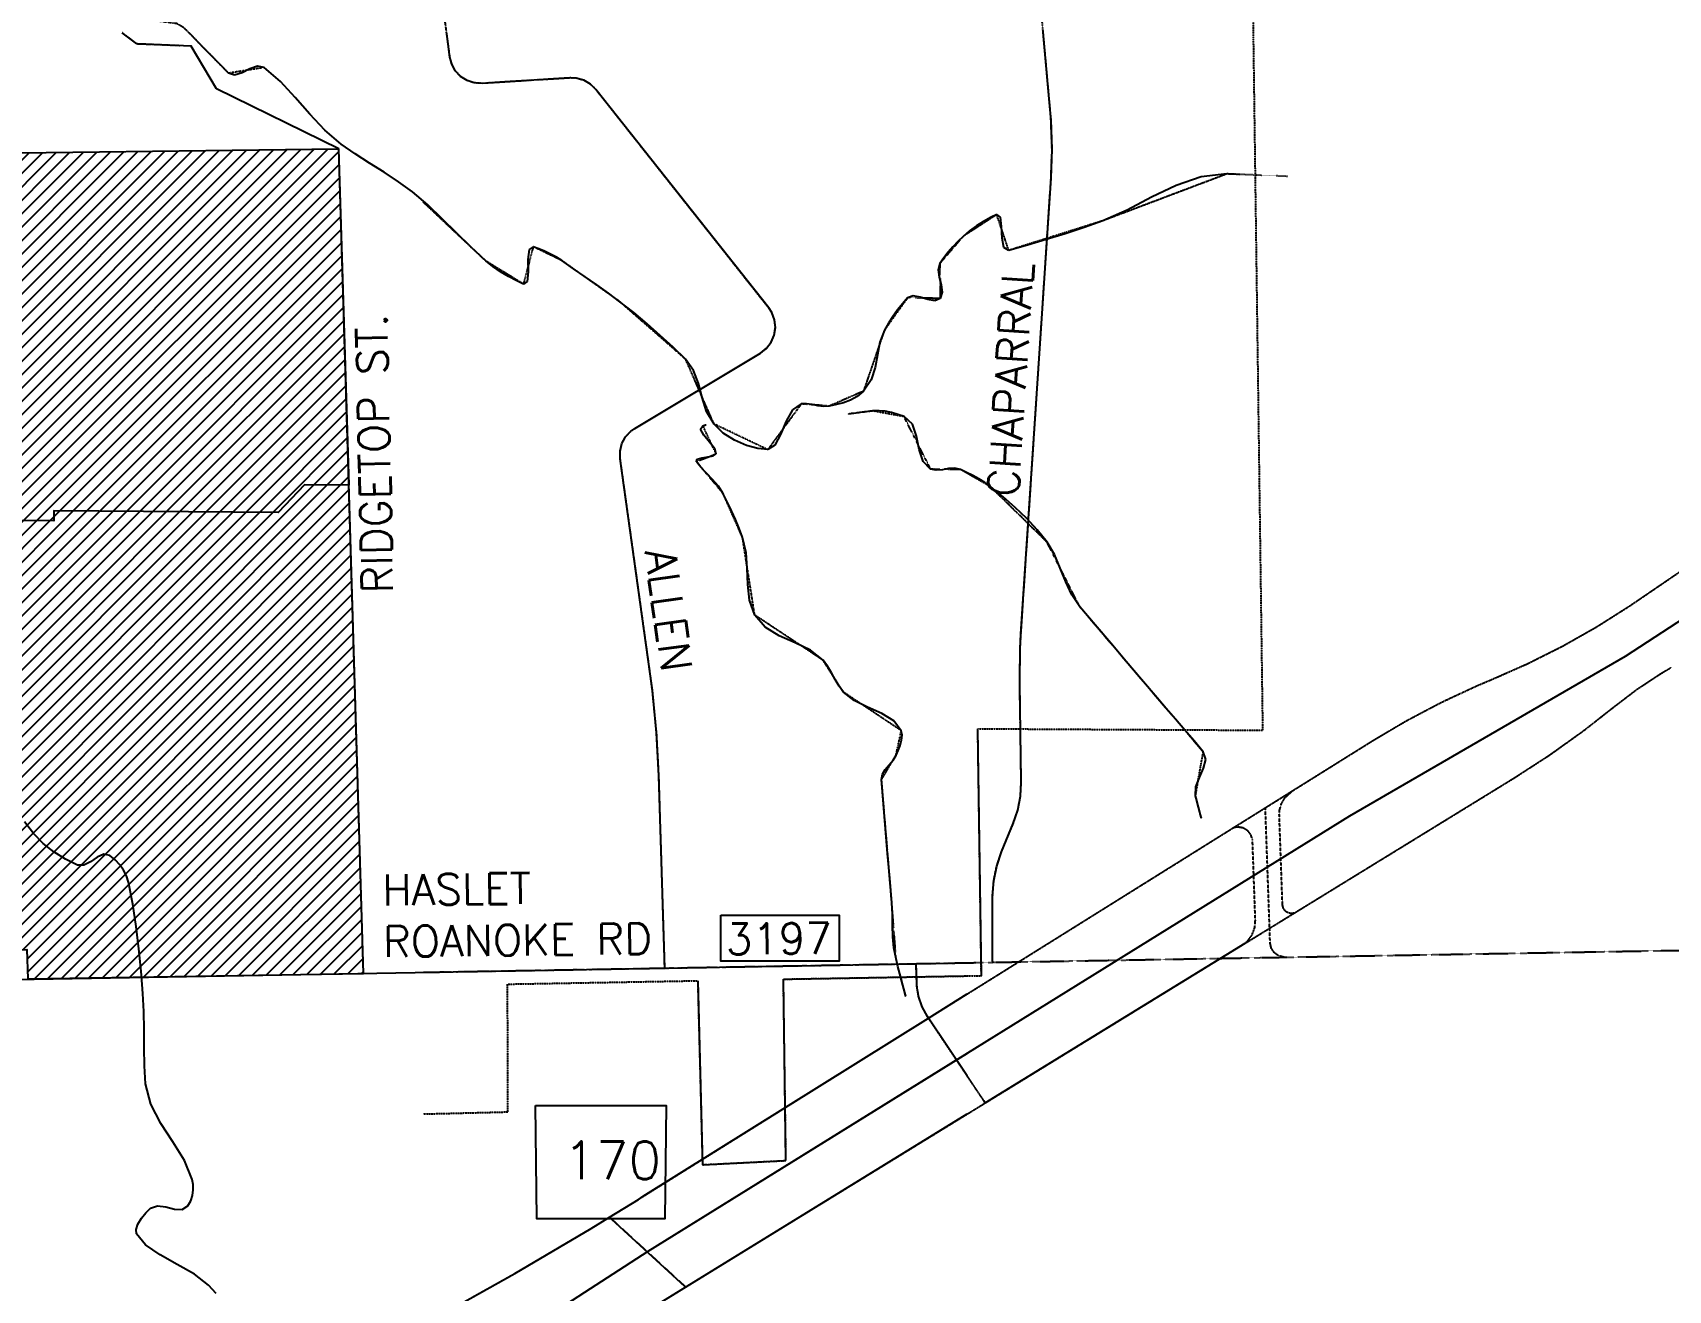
# Model space of a CAD drawing. Header units: feet. Extents: x 2327405 to 2393004, y 6977726 to 7089689.
# Drawn here: x 2346897 to 2357680, y 7001047 to 7009338 of the extents above; entities that cross this region are included whole.
import ezdxf

# ---------------------------------------------------------------- set-up
doc = ezdxf.new("R2010")
doc.units = ezdxf.units.FT
doc.header["$MEASUREMENT"] = 0
for name, pattern in [('DASHED', [0.75, 0.5, -0.25]), ('DASHED2', [0.375, 0.25, -0.125]), ('DIVIDE2', [0.6252, 0.25, -0.125, 0.0001, -0.125, 0.0001, -0.125])]:
    doc.linetypes.add(name, pattern=pattern)
for name, color, linetype in [('ph 1B boundary', 1, 'CONTINUOUS'), ('ph 2 boundary', 1, 'CONTINUOUS'), ('vicinity map', 9, 'CONTINUOUS')]:
    doc.layers.add(name, color=color, linetype=linetype)
doc.styles.get("Standard").update_dxf_attribs({"font": 'Simplex.shx'})
pattern_1 = [(45, (2328523.947, 6989312.6), (-44.19417, 44.19417), [])]

msp = doc.modelspace()

# ---------------------------------------------------------------- hatches: boundary and pattern name
at = {"layer": 'ph 1B boundary'}
h = msp.add_hatch(dxfattribs=at)
h.set_pattern_fill('ANSI31', color=3, scale=500, style=0)
h.set_pattern_definition(pattern_1)
edge = h.paths.add_edge_path()
edge.add_line((2346119.09178, 7006106.21858), (2346087.79522, 7007304.57169))
edge.add_line((2346087.79522, 7007304.57169), (2345737.57309, 7007299.54386))
edge.add_line((2345737.57309, 7007299.54386), (2345595.54806, 7007493.51756))
edge.add_line((2345595.54806, 7007493.51756), (2345523.85396, 7007875.21849))
edge.add_line((2345523.85396, 7007875.21849), (2345494.74645, 7008115.15078))
edge.add_line((2345494.74645, 7008115.15078), (2345491.72144, 7008257.24377))
edge.add_line((2345491.72144, 7008257.24377), (2345368.47234, 7008301.3901))
edge.add_line((2345368.47234, 7008301.3901), (2345365.77669, 7008528.0397))
edge.add_line((2345365.77669, 7008528.0397), (2346109.96511, 7008536.89065))
edge.add_line((2346109.96511, 7008536.89065), (2348913.07087, 7008571.71507))
edge.add_line((2348913.07087, 7008571.71507), (2348980.54166, 7006354.02307))
edge.add_line((2348980.54166, 7006354.02307), (2348688.12343, 7006356.26835))
edge.add_line((2348688.12343, 7006356.26835), (2348515.52617, 7006174.3603))
edge.add_line((2348515.52617, 7006174.3603), (2347036.88376, 7006185.71377))
edge.add_line((2347036.88376, 7006185.71377), (2347036.37715, 7006119.73446))
edge.add_line((2347036.37715, 7006119.73446), (2346769.86678, 7006121.1413))
edge.add_line((2346769.86678, 7006121.1413), (2346771.78513, 7006370.98259))
edge.add_line((2346771.78513, 7006370.98259), (2346641.33613, 7006371.98422))
edge.add_arc((2346639.73745, 7006163.77683), 208.21353, 89.560073948, 153.075010849)
edge.add_arc((2346210.53036, 7006381.76144), 273.17615, 269.837543658, 333.075010851, ccw=False)
edge.add_line((2346209.7558, 7006108.58639), (2346119.09178, 7006106.21858))
at = {"layer": 'ph 2 boundary'}
h = msp.add_hatch(dxfattribs=at)
h.set_pattern_fill('ANSI31', color=3, scale=500, style=0)
h.set_pattern_definition(pattern_1)
edge = h.paths.add_edge_path()
edge.add_arc((2346363.50211, 7003288.15934), 319.9194, -0.025143128, 41.278794474, ccw=False)
edge.add_line((2346683.42148, 7003288.01895), (2346858.5551, 7003293.52712))
edge.add_line((2346858.5551, 7003293.52712), (2346864.93668, 7003099.76618))
edge.add_line((2346864.93668, 7003099.76618), (2349078.45266, 7003135.79442))
edge.add_line((2349078.45266, 7003135.79442), (2348980.54166, 7006354.02307))
edge.add_line((2348980.54166, 7006354.02307), (2348688.12343, 7006356.26835))
edge.add_line((2348688.12343, 7006356.26835), (2348515.52617, 7006174.3603))
edge.add_line((2348515.52617, 7006174.3603), (2347036.88376, 7006185.71377))
edge.add_line((2347036.88376, 7006185.71377), (2347036.37715, 7006119.73446))
edge.add_line((2347036.37715, 7006119.73446), (2346769.86678, 7006121.1413))
edge.add_line((2346769.86678, 7006121.1413), (2346771.78513, 7006370.98259))
edge.add_line((2346771.78513, 7006370.98259), (2346641.33613, 7006371.98422))
edge.add_arc((2346639.73745, 7006163.77683), 208.21353, 89.560073948, 153.075010849)
edge.add_arc((2346210.53036, 7006381.76144), 273.17615, 269.837543658, 333.075010851, ccw=False)
edge.add_line((2346209.7558, 7006108.58639), (2346119.09178, 7006106.21858))
edge.add_line((2346119.09178, 7006106.21858), (2346173.48477, 7004023.49775))
edge.add_arc((2345636.93041, 7003656.81657), 649.88127, 0.233486127, 34.348696527, ccw=False)
edge.add_line((2346286.80628, 7003659.46489), (2346287.45453, 7003253.30427))
edge.add_line((2346287.45453, 7003253.30427), (2346535.99818, 7003454.90668))
edge.add_line((2346535.99818, 7003454.90668), (2346603.92421, 7003499.21771))

# ---------------------------------------------------------------- linework, layer by layer
at = {"layer": 'ph 1B boundary'}
msp.add_lwpolyline([(2346119.09178, 7006106.21858), (2346087.79522, 7007304.57169), (2345737.57309, 7007299.54386), (2345595.54806, 7007493.51756), (2345523.85396, 7007875.21849), (2345494.74645, 7008115.15078), (2345491.72144, 7008257.24377), (2345368.47234, 7008301.3901), (2345365.77669, 7008528.0397), (2346109.96511, 7008536.89065), (2348913.07087, 7008571.71507), (2348980.54166, 7006354.02307), (2348688.12343, 7006356.26835), (2348515.52617, 7006174.3603), (2347036.88376, 7006185.71377), (2347036.37715, 7006119.73446), (2346769.86678, 7006121.1413), (2346771.78513, 7006370.98259), (2346641.33613, 7006371.98422, 0.2844562608), (2346454.09425, 7006258.06083, -0.2831480573), (2346209.7558, 7006108.58639)], format="xyb", close=True, dxfattribs=at)
at = {"layer": 'ph 2 boundary'}
msp.add_lwpolyline([(2346603.92421, 7003499.21771, -0.1821993298), (2346683.42148, 7003288.01895), (2346858.5551, 7003293.52712), (2346864.93668, 7003099.76618), (2349078.45266, 7003135.79442), (2348980.54166, 7006354.02307), (2348688.12343, 7006356.26835), (2348515.52617, 7006174.3603), (2347036.88376, 7006185.71377), (2347036.37715, 7006119.73446), (2346769.86678, 7006121.1413), (2346771.78513, 7006370.98259), (2346641.33613, 7006371.98422, 0.2844562608), (2346454.09425, 7006258.06083, -0.2831480573), (2346209.7558, 7006108.58639), (2346119.09178, 7006106.21858), (2346173.48477, 7004023.49775, -0.1499649683), (2346286.80628, 7003659.46489), (2346287.45453, 7003253.30427), (2346535.99818, 7003454.90668)], format="xyb", close=True, dxfattribs=at)
at = {"layer": 'vicinity map'}
for p, q in [((2347583.75459, 7009263.37225), (2347486.02777, 7009337.58477)), ((2347980.55924, 7009282.79567), (2347928.4863, 7009335.86264)), ((2349647.79928, 7009177.15311), (2349627.39124, 7009329.24773)), ((2353605.33344, 7008829.4117), (2353561.41109, 7009313.9256)), ((2347942.81056, 7009248.71001), (2347583.75459, 7009263.37225)), ((2348108.7305, 7008968.29259), (2347942.81056, 7009248.71001)), ((2348032.6315, 7009229.72792), (2347980.55924, 7009282.79567)), ((2348084.70363, 7009176.65999), (2348032.6315, 7009229.72792)), ((2348136.77619, 7009123.59246), (2348084.70363, 7009176.65999)), ((2349659.30697, 7009132.02366), (2349647.81537, 7009177.15311)), ((2348188.84976, 7009070.52593), (2348136.77619, 7009123.59246)), ((2348228.39554, 7009057.20301), (2348188.84976, 7009070.52593)), ((2348277.02688, 7009072.63942), (2348228.39554, 7009057.20301)), ((2348329.26605, 7009098.51631), (2348277.02688, 7009072.63942)), ((2348379.63533, 7009116.51485), (2348329.26605, 7009098.51631)), ((2348422.65701, 7009108.31621), (2348379.63533, 7009116.51485)), ((2348529.77623, 7009015.77673), (2348422.65701, 7009108.31621)), ((2349683.30412, 7009087.29657), (2349659.30697, 7009132.02366)), ((2349717.74671, 7009050.00523), (2349683.30412, 7009087.29657)), ((2348916.23318, 7008571.75436), (2348108.7305, 7008968.29259)), ((2348628.05373, 7008909.9564), (2348529.77623, 7009015.77673)), ((2349760.42977, 7009022.54772), (2349717.74671, 7009050.00523)), ((2349808.6333, 7009006.66228), (2349760.42977, 7009022.54772)), ((2349859.28322, 7009003.36288), (2349808.6333, 7009006.66228)), ((2350440.01106, 7009039.2218), (2349859.28322, 7009003.36288)), ((2350480.68228, 7009037.58014), (2350440.01106, 7009039.2057)), ((2350529.62617, 7009024.14109), (2350480.68228, 7009037.58014)), ((2350573.64509, 7008998.87246), (2350529.62617, 7009024.14109)), ((2350609.90638, 7008963.36763), (2350573.64509, 7008998.87246)), ((2351749.89176, 7007522.8465), (2350609.90638, 7008963.36763)), ((2348723.50041, 7008799.77842), (2348628.05373, 7008909.9564)), ((2348822.12715, 7008694.16599), (2348723.50041, 7008799.77842)), ((2353610.54811, 7008763.48794), (2353605.33344, 7008829.4117)), ((2353617.14693, 7008570.64162), (2353610.54811, 7008763.48794)), ((2348929.94487, 7008602.04231), (2348822.12715, 7008694.16599)), ((2349078.43428, 7003135.79391), (2348916.23318, 7008571.75436)), ((2349022.55256, 7008538.94552), (2348929.94487, 7008602.04231)), ((2349118.22285, 7008478.23897), (2349022.55256, 7008538.94552)), ((2353610.87001, 7008377.7792), (2353617.14693, 7008570.64162)), ((2349214.64044, 7008417.68173), (2349118.22285, 7008478.23897)), ((2349309.49005, 7008355.03286), (2349214.64044, 7008417.68173)), ((2349400.45641, 7008288.05142), (2349309.49005, 7008355.03286)), ((2353412.72854, 7005375.51191), (2353610.85391, 7008377.7792)), ((2354434.9191, 7008331.44656), (2354273.87923, 7008252.49366)), ((2354599.50345, 7008388.50226), (2354434.9191, 7008331.44656)), ((2354770.37822, 7008406.57256), (2354599.50345, 7008388.50226)), ((2354850.1949, 7008403.32466), (2354770.37822, 7008406.57256)), ((2349501.20382, 7008202.46368), (2349400.45641, 7008288.05142)), ((2354273.87923, 7008252.49366), (2354113.63793, 7008168.73178)), ((2349597.68913, 7008111.5605), (2349501.20382, 7008202.46368)), ((2349692.15877, 7008017.91938), (2349597.68913, 7008111.5605)), ((2353211.70948, 7008118.65112), (2353166.50462, 7008093.92112)), ((2353252.74754, 7008138.49976), (2353211.70948, 7008118.65112)), ((2353276.62086, 7008122.2944), (2353252.74754, 7008138.49976)), ((2353284.37044, 7008060.87131), (2353276.62086, 7008122.2944)), ((2354113.63793, 7008168.73178), (2353951.44929, 7008097.24913)), ((2349786.85919, 7007924.1178), (2349692.15877, 7008017.91938)), ((2353031.12395, 7007994.79047), (2352996.56698, 7007960.49243)), ((2353073.68839, 7008031.55605), (2353031.12395, 7007994.79047)), ((2353119.65644, 7008064.74452), (2353073.68839, 7008031.55605)), ((2353166.50462, 7008093.92112), (2353119.65644, 7008064.74452)), ((2353288.14699, 7007983.91748), (2353284.37044, 7008060.87131)), ((2353704.03255, 7008012.80647), (2353579.03071, 7007973.71068)), ((2353828.56833, 7008054.01231), (2353704.03255, 7008012.80647)), ((2353951.44929, 7008097.24913), (2353828.56833, 7008054.01231)), ((2349884.03682, 7007832.73325), (2349786.85919, 7007924.1178)), ((2350169.52497, 7007908.88691), (2350162.41999, 7007843.1341)), ((2350196.8528, 7007927.11239), (2350169.52497, 7007908.88691)), ((2350232.99981, 7007912.81133), (2350196.8528, 7007927.11239)), ((2350271.48965, 7007896.5676), (2350232.99981, 7007912.81133)), ((2350310.77699, 7007878.26502), (2350271.48965, 7007896.5676)), ((2352933.3215, 7007890.35407), (2352904.60947, 7007854.241)), ((2352963.97008, 7007925.72575), (2352933.3215, 7007890.35407)), ((2352996.56698, 7007960.49243), (2352963.97008, 7007925.72575)), ((2353300.10126, 7007921.11992), (2353288.14699, 7007983.91748)), ((2353332.38396, 7007902.16565), (2353300.10126, 7007921.11992)), ((2353454.75159, 7007936.80405), (2353332.38396, 7007902.16565)), ((2353579.03071, 7007973.71068), (2353454.75159, 7007936.80405)), ((2349930.5802, 7007795.33171), (2349884.03682, 7007832.73325)), ((2349981.4893, 7007761.37781), (2349930.5802, 7007795.33171)), ((2350162.41999, 7007843.1341), (2350162.49599, 7007761.87079)), ((2350349.31648, 7007857.78744), (2350310.77699, 7007878.26502)), ((2350385.56279, 7007835.01869), (2350349.31648, 7007857.78744)), ((2350462.72867, 7007781.6959), (2350385.56279, 7007835.01869)), ((2350539.6867, 7007728.40088), (2350462.72867, 7007781.6959)), ((2352877.82223, 7007817.25018), (2352866.25645, 7007775.15291)), ((2352866.25645, 7007775.15291), (2352873.84719, 7007726.12513)), ((2352904.60947, 7007854.241), (2352877.82223, 7007817.25018)), ((2350033.92537, 7007730.93935), (2349981.4893, 7007761.37781)), ((2350085.04968, 7007704.08417), (2350033.92537, 7007730.93935)), ((2350132.02348, 7007680.88005), (2350085.04968, 7007704.08417)), ((2350156.71111, 7007697.11383), (2350132.02348, 7007680.88005)), ((2350162.49599, 7007761.87079), (2350156.71111, 7007697.11383)), ((2350616.3317, 7007674.66707), (2350539.6867, 7007728.40088)), ((2350692.55847, 7007620.02786), (2350616.3317, 7007674.66707)), ((2352873.84719, 7007726.12513), (2352887.45743, 7007674.96806)), ((2352887.45743, 7007674.96806), (2352893.95009, 7007626.4829)), ((2350768.26182, 7007564.01666), (2350692.55847, 7007620.02786)), ((2350859.4735, 7007492.69602), (2350768.26182, 7007564.01666)), ((2352664.66444, 7007589.97736), (2352630.4323, 7007551.28418)), ((2352701.27873, 7007603.98532), (2352664.66444, 7007589.97736)), ((2352748.61656, 7007594.72371), (2352701.27873, 7007603.98532)), ((2352799.19962, 7007578.00748), (2352748.61656, 7007594.72371)), ((2352845.54959, 7007569.65155), (2352799.19962, 7007578.00748)), ((2352880.18815, 7007585.47085), (2352845.54959, 7007569.65155)), ((2352893.95009, 7007626.4829), (2352880.18815, 7007585.47085)), ((2350948.09702, 7007418.67829), (2350859.4735, 7007492.69602)), ((2351769.73648, 7007492.52414), (2351749.90785, 7007522.8465)), ((2351787.71423, 7007445.06097), (2351769.73648, 7007492.52414)), ((2352567.02597, 7007467.66794), (2352538.39777, 7007423.13962)), ((2352597.79514, 7007510.44859), (2352567.02597, 7007467.66794)), ((2352630.4323, 7007551.28418), (2352597.79514, 7007510.44859)), ((2351034.46247, 7007342.39702), (2350948.09702, 7007418.67829)), ((2351766.26004, 7007297.58552), (2351785.92772, 7007344.38881)), ((2351785.92772, 7007344.38881), (2351793.2347, 7007394.60418)), ((2351793.2347, 7007394.60418), (2351787.71423, 7007445.06097)), ((2352512.18355, 7007377.06099), (2352482.44965, 7007297.79418)), ((2352538.39777, 7007423.13962), (2352512.18355, 7007377.06099)), ((2351118.89994, 7007264.28573), (2351034.46247, 7007342.39702)), ((2351201.73953, 7007184.77798), (2351118.89994, 7007264.28573)), ((2351695.58835, 7007225.85158), (2351735.48703, 7007257.22009)), ((2351735.48703, 7007257.22009), (2351766.26004, 7007297.58552)), ((2352482.44965, 7007297.79418), (2352466.05221, 7007214.41881)), ((2350866.23007, 7006729.15401), (2351695.58835, 7007225.85158)), ((2351253.80399, 7007111.30495), (2351201.73953, 7007184.77798)), ((2352450.69641, 7007130.41603), (2352424.0874, 7007049.26699)), ((2352466.05221, 7007214.41881), (2352450.69641, 7007130.41603)), ((2351285.61945, 7007025.04602), (2351253.80399, 7007111.30495)), ((2351310.11274, 7006932.82124), (2351285.61945, 7007025.04602)), ((2352424.0874, 7007049.26699), (2352373.93034, 7006974.45286)), ((2351340.21067, 7006841.45063), (2351310.11274, 7006932.82124)), ((2352289.69412, 7006915.45023), (2352243.41197, 7006898.59523)), ((2352333.56731, 7006939.77279), (2352289.69412, 7006915.45023)), ((2352373.93034, 7006974.45286), (2352333.56731, 7006939.77279)), ((2351388.84006, 7006757.75424), (2351340.21067, 7006841.45063)), ((2351906.41642, 7006851.37204), (2351863.61401, 7006775.78014)), ((2351964.38541, 7006890.66401), (2351906.41642, 7006851.37204)), ((2351999.34616, 7006891.78658), (2351964.38541, 7006890.66401)), ((2352036.21471, 7006886.01594), (2351999.34616, 7006891.78658)), ((2352073.9669, 7006878.19044), (2352036.21471, 7006886.01594)), ((2352111.57857, 7006873.1484), (2352073.9669, 7006878.19044)), ((2352148.02558, 7006875.72816), (2352111.57857, 7006873.1484)), ((2352195.82205, 7006886.31785), (2352148.02558, 7006875.72816)), ((2352243.41197, 7006898.59523), (2352195.82205, 7006886.31785)), ((2352306.70613, 7006827.97206), (2352274.64233, 7006823.9838)), ((2352338.76993, 7006831.96032), (2352306.70613, 7006827.97206)), ((2352370.83373, 7006835.94857), (2352338.76993, 7006831.96032)), ((2352402.89753, 7006839.93683), (2352370.83373, 7006835.94857)), ((2352434.96133, 7006843.92509), (2352402.89753, 7006839.93683)), ((2352476.56094, 7006845.79974), (2352434.96133, 7006843.92509)), ((2352518.02451, 7006841.85132), (2352476.56094, 7006845.79974)), ((2352559.35544, 7006833.27024), (2352518.02451, 7006841.85132)), ((2352600.55713, 7006821.24692), (2352559.35544, 7006833.27024)), ((2352641.63297, 7006806.97173), (2352600.55713, 7006821.24692)), ((2352697.4022, 7006757.70496), (2352641.63297, 7006806.97173)), ((2350806.11648, 7006673.77226), (2350840.63955, 7006710.96704)), ((2350840.63955, 7006710.96704), (2350866.23007, 7006729.15401)), ((2351300.66821, 7006723.15037), (2351315.15866, 7006746.35921)), ((2351322.07288, 7006683.96663), (2351300.66821, 7006723.15037)), ((2351315.15866, 7006746.35921), (2351319.62654, 7006747.75301)), ((2351319.62654, 7006747.75301), (2351324.09442, 7006749.14681)), ((2351324.09442, 7006749.14681), (2351328.5623, 7006750.54061)), ((2351328.5623, 7006750.54061), (2351333.03018, 7006751.9344)), ((2351333.03018, 7006751.9344), (2351337.49806, 7006753.3282)), ((2351450.0518, 7006698.30602), (2351388.84006, 7006757.75424)), ((2351523.80282, 7006651.05939), (2351450.0518, 7006698.30602)), ((2351863.61401, 7006775.78014), (2351827.69167, 7006689.68087)), ((2352724.85451, 7006678.63065), (2352697.4022, 7006757.70496)), ((2350769.88739, 7006579.81158), (2350782.02277, 7006629.09346)), ((2350782.02277, 7006629.09346), (2350806.11648, 7006673.77226)), ((2351359.52334, 7006637.92189), (2351322.07288, 7006683.96663)), ((2351393.17026, 7006594.13007), (2351359.52334, 7006637.92189)), ((2351403.16431, 7006561.70508), (2351393.17026, 7006594.13007)), ((2351602.39808, 7006616.67448), (2351523.80282, 7006651.05939)), ((2351678.14256, 7006595.81144), (2351602.39808, 7006616.67448)), ((2351743.34123, 7006589.13039), (2351678.14256, 7006595.81144)), ((2351790.36291, 7006618.86677), (2351743.34123, 7006589.13039)), ((2351827.69167, 7006689.68087), (2351790.36291, 7006618.86677)), ((2352741.97182, 7006589.51376), (2352724.85451, 7006678.63065)), ((2352766.73609, 7006510.11926), (2352741.97182, 7006589.51376)), ((2350770.49898, 7006529.06509), (2350769.88739, 7006579.81158)), ((2350968.25418, 7005111.63981), (2350770.49898, 7006529.06509)), ((2351272.58827, 7006510.29871), (2351277.92472, 7006525.21806)), ((2351301.22742, 7006472.77754), (2351272.58827, 7006510.29871)), ((2351277.92472, 7006525.21806), (2351307.53829, 7006534.28503)), ((2351307.53829, 7006534.28503), (2351347.54124, 7006541.03296)), ((2351347.54124, 7006541.03296), (2351384.04583, 7006548.9952)), ((2351384.04583, 7006548.9952), (2351403.16431, 7006561.70508)), ((2352817.12923, 7006460.2121), (2352766.73609, 7006510.11926)), ((2351338.90043, 7006433.70349), (2351301.22742, 7006472.77754)), ((2351379.79384, 7006392.55708), (2351338.90043, 7006433.70349)), ((2351418.09417, 7006348.81884), (2351379.79384, 7006392.55708)), ((2352854.26827, 7006453.35904), (2352817.12923, 7006460.2121)), ((2352894.47109, 7006456.89452), (2352854.26827, 7006453.35904)), ((2352935.72381, 7006463.6827), (2352894.47109, 7006456.89452)), ((2352976.01249, 7006466.58776), (2352935.72381, 7006463.6827)), ((2353013.32325, 7006458.47387), (2352976.01249, 7006466.58776)), ((2353054.32151, 7006439.32353), (2353013.32325, 7006458.47387)), ((2353094.95223, 7006418.89923), (2353054.32151, 7006439.32353)), ((2353134.96879, 7006396.61002), (2353094.95223, 7006418.89923)), ((2353174.12454, 7006371.86492), (2353134.96879, 7006396.61002)), ((2351447.98796, 7006301.96932), (2351418.09417, 7006348.81884)), ((2351475.84088, 7006244.47627), (2351447.98796, 7006301.96932)), ((2353212.17288, 7006344.07297), (2353174.12454, 7006371.86492)), ((2353295.25109, 7006276.87407), (2353212.17288, 7006344.07297)), ((2353374.34132, 7006208.31284), (2353295.25109, 7006276.87407)), ((2351503.18227, 7006186.34186), (2351475.84088, 7006244.47627)), ((2351529.51639, 7006127.63593), (2351503.18227, 7006186.34186)), ((2353449.1001, 7006136.88859), (2353374.34132, 7006208.31284)), ((2351554.34751, 7006068.4283), (2351529.51639, 7006127.63593)), ((2351577.17987, 7006008.78883), (2351554.34751, 7006068.4283)), ((2353519.18396, 7006061.10062), (2353449.1001, 7006136.88859)), ((2353584.24943, 7005979.44825), (2353519.18396, 7006061.10062)), ((2351600.14158, 7005908.92132), (2351577.17987, 7006008.78883)), ((2353633.49066, 7005896.82378), (2353584.24943, 7005979.44825)), ((2351607.35923, 7005804.47507), (2351600.14158, 7005908.92132)), ((2353671.87339, 7005808.18915), (2353633.49066, 7005896.82378)), ((2351611.07253, 7005698.95858), (2351607.35923, 7005804.47507)), ((2353707.23616, 7005718.2352), (2353671.87339, 7005808.18915)), ((2351623.52123, 7005595.88032), (2351611.07253, 7005698.95858)), ((2353747.4175, 7005631.65276), (2353707.23616, 7005718.2352)), ((2353800.25597, 7005553.13267), (2353747.4175, 7005631.65276)), ((2351656.94505, 7005498.74878), (2351623.52123, 7005595.88032)), ((2353902.03335, 7005433.1067), (2353800.25597, 7005553.13267)), ((2351725.14538, 7005417.9773), (2351656.94505, 7005498.74878)), ((2351819.27052, 7005361.3586), (2351725.14538, 7005417.9773)), ((2354003.91028, 7005313.15078), (2353902.03335, 7005433.1067)), ((2351924.38147, 7005315.29256), (2351819.27052, 7005361.3586)), ((2352025.53929, 7005266.17907), (2351924.38147, 7005315.29256)), ((2353407.52996, 7005279.16922), (2353412.72854, 7005375.51191)), ((2354105.85262, 7005193.24878), (2354003.91028, 7005313.15078)), ((2352107.805, 7005200.41801), (2352025.53929, 7005266.17907)), ((2352136.8557, 7005161.29704), (2352107.805, 7005200.41801)), ((2353404.43979, 7005051.78374), (2353407.52996, 7005279.16922)), ((2354207.82627, 7005073.38453), (2354105.85262, 7005193.24878)), ((2350982.32092, 7005003.93429), (2350968.25418, 7005111.62372)), ((2352162.90415, 7005118.02145), (2352136.8557, 7005161.29704)), ((2352187.79064, 7005073.372), (2352162.90415, 7005118.02145)), ((2351010.29345, 7004721.26363), (2350982.32092, 7005003.93429)), ((2352213.3555, 7005030.12947), (2352187.79064, 7005073.372)), ((2352241.43903, 7004991.07465), (2352213.3555, 7005030.12947)), ((2352311.97175, 7004934.44817), (2352241.43903, 7004991.07465)), ((2353414.11268, 7004396.08694), (2353404.45588, 7005051.78374)), ((2354309.79709, 7004953.54188), (2354207.82627, 7005073.38453)), ((2352401.82169, 7004891.00052), (2352311.97175, 7004934.44817)), ((2352494.63655, 7004850.37537), (2352401.82169, 7004891.00052)), ((2354370.64101, 7004882.40698), (2354309.79709, 7004953.54188)), ((2354431.60198, 7004811.55896), (2354370.64101, 7004882.40698)), ((2352574.06402, 7004802.2164), (2352494.63655, 7004850.37537)), ((2352623.75179, 7004736.16729), (2352574.06402, 7004802.2164)), ((2354492.57923, 7004740.61743), (2354431.60198, 7004811.55896)), ((2351025.43853, 7004437.61119), (2351010.29345, 7004721.26363)), ((2352615.92528, 7004638.91092), (2352625.54325, 7004672.97296)), ((2352629.04258, 7004705.95911), (2352623.75179, 7004736.16729)), ((2352625.54325, 7004672.97296), (2352629.04258, 7004705.95911)), ((2353151.65692, 7003121.08339), (2353127.8851, 7004749.13959)), ((2354553.47198, 7004669.20201), (2354492.57923, 7004740.61743)), ((2354614.17946, 7004596.93231), (2354553.47198, 7004669.20201)), ((2352543.22366, 7004512.0124), (2352569.01706, 7004542.47008)), ((2352569.01706, 7004542.47008), (2352589.0195, 7004574.36759)), ((2352589.0195, 7004574.36759), (2352602.8602, 7004605.4751)), ((2352602.8602, 7004605.4751), (2352615.92528, 7004638.91092)), ((2354630.89871, 7004546.44234), (2354614.17946, 7004596.93231)), ((2354616.49584, 7004488.8842), (2354630.89871, 7004546.44234)), ((2351064.29106, 7003169.81804), (2351025.43853, 7004437.61119)), ((2352493.20793, 7004414.29001), (2352499.10807, 7004449.42119)), ((2352499.10807, 7004449.42119), (2352517.85032, 7004481.49571)), ((2352517.85032, 7004481.49571), (2352543.22366, 7004512.0124)), ((2354588.6426, 7004427.47188), (2354616.49584, 7004488.8842)), ((2352505.47776, 7004251.76861), (2352493.20793, 7004414.29001)), ((2353409.31647, 7004304.57266), (2353414.11268, 7004396.08694)), ((2354563.27202, 7004305.9407), (2354565.01074, 7004365.41938)), ((2354565.01074, 7004365.41938), (2354588.6426, 7004427.47188)), ((2352519.12802, 7004089.20014), (2352505.47776, 7004251.76861)), ((2353391.77328, 7004212.51115), (2353409.31647, 7004304.57266)), ((2354571.05219, 7004276.50677), (2354563.27202, 7004305.9407)), ((2354578.83235, 7004247.07284), (2354571.05219, 7004276.50677)), ((2354586.61251, 7004217.63891), (2354578.83235, 7004247.07284)), ((2354594.39267, 7004188.20498), (2354586.61251, 7004217.63891)), ((2346902.26239, 7004057.92525), (2346844.07581, 7004134.51639)), ((2353284.45403, 7003937.77516), (2353361.80501, 7004123.71686)), ((2353361.80501, 7004123.71686), (2353391.77328, 7004212.51115)), ((2354602.17284, 7004158.77105), (2354594.39267, 7004188.20498)), ((2346967.03519, 7003992.35446), (2346902.26239, 7004057.92525)), ((2352533.41439, 7003926.59176), (2352519.12802, 7004089.20014)), ((2354824.74601, 7004097.27332), (2354808.65134, 7004094.00611)), ((2354842.78813, 7004100.94291), (2354824.74601, 7004097.27332)), ((2354877.15025, 7004095.11664), (2354842.78813, 7004100.94291)), ((2347037.47597, 7003936.60938), (2346967.03519, 7003992.35446)), ((2347112.66648, 7003889.49538), (2347037.47597, 7003936.60938)), ((2347322.32498, 7003902.58734), (2347277.6744, 7003872.73156)), ((2347365.6032, 7003921.72135), (2347322.32498, 7003902.58734)), ((2347405.65099, 7003912.8928), (2347365.6032, 7003921.72135)), ((2347440.09003, 7003884.06857), (2347405.65099, 7003912.8928)), ((2352547.59256, 7003763.95063), (2352533.41439, 7003926.59176)), ((2353252.31298, 7003843.63744), (2353284.30918, 7003937.42107)), ((2353284.30918, 7003937.42107), (2353284.45403, 7003937.77516)), ((2347191.68847, 7003849.81779), (2347112.66648, 7003889.49538)), ((2347233.50954, 7003849.39478), (2347191.68847, 7003849.81779)), ((2347277.6744, 7003872.73156), (2347233.50954, 7003849.39478)), ((2347470.51032, 7003852.21675), (2347440.09003, 7003884.06857)), ((2347496.0219, 7003817.36261), (2347470.51032, 7003852.21675)), ((2347515.73481, 7003779.53143), (2347496.0219, 7003817.36261)), ((2353232.74186, 7003746.50612), (2353252.31298, 7003843.63744)), ((2347528.75911, 7003738.74849), (2347515.73481, 7003779.53143)), ((2347557.67652, 7003591.95748), (2347528.75911, 7003738.74849)), ((2352560.9182, 7003601.28392), (2352547.59256, 7003763.95063)), ((2353225.91772, 7003647.65266), (2353232.74186, 7003746.50612)), ((2347580.16753, 7003445.18131), (2347557.67652, 7003591.95748)), ((2352564.55311, 7003527.02173), (2352560.9182, 7003601.28392)), ((2353224.1634, 7003206.81969), (2353225.91772, 7003647.65266)), ((2352566.05086, 7003452.4115), (2352564.55311, 7003527.02173)), ((2347597.67638, 7003298.28825), (2347580.16753, 7003445.18131)), ((2352568.54612, 7003377.97096), (2352566.05086, 7003452.4115)), ((2352575.17354, 7003304.21784), (2352568.54612, 7003377.97096)), ((2347611.64729, 7003151.14656), (2347597.67638, 7003298.28825)), ((2352589.06778, 7003231.66986), (2352575.17354, 7003304.21784)), ((2353177.3923, 7002282.45458), (2354890.55711, 7003335.02982)), ((2346291.33661, 7003088.02494), (2353058.57912, 7003206.23216)), ((2347623.52452, 7003003.6245), (2347611.64729, 7003151.14656)), ((2352601.8212, 7003182.38476), (2352589.06778, 7003231.66986)), ((2352614.57461, 7003133.09967), (2352601.8212, 7003182.38476)), ((2352725.21258, 7003086.23843), (2352721.25329, 7003200.33354)), ((2351281.16672, 7003087.88009), (2351312.45476, 7001875.00195)), ((2351846.44368, 7003098.29334), (2353058.57912, 7003119.45818)), ((2351863.39136, 7001902.49165), (2351846.44368, 7003098.29334)), ((2352627.32803, 7003083.81457), (2352614.57461, 7003133.09967)), ((2352640.08144, 7003034.52948), (2352627.32803, 7003083.81457)), ((2352652.83486, 7002985.24438), (2352640.08144, 7003034.52948)), ((2352725.79199, 7003069.7253), (2352725.21258, 7003086.23843)), ((2352726.93471, 7003054.04909), (2352725.79199, 7003069.7253)), ((2352737.50891, 7002985.09953), (2352726.93471, 7003054.04909)), ((2347629.49473, 7002884.63076), (2347623.52452, 7003003.6245)), ((2352761.10369, 7002915.57056), (2352737.50891, 7002985.09953)), ((2352803.09468, 7002841.32586), (2353058.57912, 7003000.90266)), ((2347631.22795, 7002765.2925), (2347629.49473, 7002884.63076)), ((2350922.51313, 7001666.70475), (2352803.09468, 7002841.32586)), ((2352796.47977, 7002851.20798), (2352761.10369, 7002915.57056)), ((2352803.09468, 7002841.32586), (2352796.47977, 7002851.20798)), ((2353058.57912, 7002459.8525), (2352803.09468, 7002841.32586)), ((2347631.72394, 7002645.92337), (2347631.22795, 7002765.2925)), ((2347633.98248, 7002526.83701), (2347631.72394, 7002645.92337)), ((2353058.57912, 7002608.71927), (2350951.70886, 7001301.8869)), ((2347641.00333, 7002408.34708), (2347633.98248, 7002526.83701)), ((2347675.38636, 7002274.17348), (2347641.00333, 7002408.34708)), ((2353177.3923, 7002282.45458), (2353166.60887, 7002298.54925)), ((2347741.76079, 7002147.48687), (2347675.38636, 7002274.17348)), ((2351201.65906, 7001068.56249), (2353058.57912, 7002209.45567)), ((2347821.7119, 7002024.86838), (2347741.76079, 7002147.48687)), ((2347896.82492, 7001902.89916), (2347821.7119, 7002024.86838)), ((2347948.68511, 7001778.16033), (2347896.82492, 7001902.89916)), ((2351312.45476, 7001875.00195), (2351863.39136, 7001902.49165)), ((2347954.71133, 7001744.54858), (2347948.68511, 7001778.16033)), ((2347955.33149, 7001708.83842), (2347954.71133, 7001744.54858)), ((2347920.71258, 7001603.61365), (2347938.73641, 7001636.92133)), ((2347938.73641, 7001636.92133), (2347950.14128, 7001672.47946)), ((2347950.14128, 7001672.47946), (2347955.33149, 7001708.83842)), ((2350699.34445, 7001529.36894), (2350890.32379, 7001646.76346)), ((2350890.32379, 7001646.76346), (2350906.99787, 7001657.01576)), ((2350906.99787, 7001657.01576), (2350922.51313, 7001666.70475)), ((2347590.56763, 7001483.89363), (2347613.34659, 7001521.69625)), ((2347613.34659, 7001521.69625), (2347642.42752, 7001557.70676)), ((2347642.42752, 7001557.70676), (2347673.51456, 7001588.05011)), ((2347673.51456, 7001588.05011), (2347719.56816, 7001604.07656)), ((2347719.56816, 7001604.07656), (2347774.39236, 7001596.41264)), ((2347774.39236, 7001596.41264), (2347830.90957, 7001582.29185)), ((2347830.90957, 7001582.29185), (2347882.04218, 7001578.94768)), ((2347882.04218, 7001578.94768), (2347920.71258, 7001603.61365)), ((2350578.92414, 7001455.36566), (2350699.34445, 7001529.36894)), ((2350715.93806, 7001514.15948), (2350699.34445, 7001529.36894)), ((2347578.38647, 7001448.17396), (2347590.56763, 7001483.89363)), ((2347581.09897, 7001418.4123), (2347578.38647, 7001448.17396)), ((2347640.58017, 7001346.3939), (2347581.09897, 7001418.4123)), ((2350075.2093, 7001158.32245), (2350578.92414, 7001455.36566)), ((2351197.29741, 7001072.57006), (2350715.93806, 7001514.15948)), ((2347736.64602, 7001280.97462), (2347640.58017, 7001346.3939)), ((2347850.39904, 7001217.92507), (2347736.64602, 7001280.97462)), ((2347962.94175, 7001153.01587), (2347850.39904, 7001217.92507)), ((2350951.70886, 7001301.8869), (2350379.76871, 7000931.06573)), ((2348055.37667, 7001082.01763), (2347962.94175, 7001153.01587)), ((2349581.16735, 7000881.42977), (2350075.2093, 7001158.32245)), ((2348105.90541, 7001025.80825), (2348055.37667, 7001082.01763)), ((2350564.42285, 7000677.04358), (2351201.65906, 7001068.56249)), ((2351201.65906, 7001068.56249), (2351197.29741, 7001072.57006))]:
    msp.add_line(p, q, dxfattribs=at)
at = {"layer": 'vicinity map', "linetype": 'DIVIDE2', "flags": 128}
for points in [[(2347928.48669, 7009335.86264), (2347895.52481, 7009369.45222), (2347847.65926, 7009397.56961), (2347758.96154, 7009409.27043), (2347669.21766, 7009421.98522), (2347417.65799, 7009515.25383), (2347296.14323, 7009572.16458), (2347178.52339, 7009638.89308), (2347154.0434, 7009660.81401), (2347127.59986, 7009713.29873), (2347105.30874, 7009805.90746), (2347091.59608, 7009849.02508), (2347069.77171, 7009884.22412), (2347015.62924, 7009915.76967), (2346911.65768, 7009942.08445), (2346865.28894, 7009961.43025), (2346832.40753, 7009994.50479), (2346805.35239, 7010055.4714), (2346778.26506, 7010171.19207), (2346753.60803, 7010352.03177), (2346733.08733, 7010438.94298), (2346697.63077, 7010519.31976), (2346640.59126, 7010611.12375), (2346583.93803, 7010703.39449), (2346424.42376, 7010953.6505), (2346351.90118, 7011082.00549), (2346298.32203, 7011218.16639), (2346215.54715, 7011506.84038), (2346137.40753, 7011779.43579), (2346132.77226, 7011795.56265)], [(2349627.39168, 7009329.24774), (2349544.55242, 7009946.73581), (2349542.41183, 7009962.65344), (2349541.78414, 7009978.92515), (2349539.75621, 7010030.92703), (2349549.92804, 7010098.3315), (2349572.55714, 7010162.61361), (2349606.85488, 7010221.504), (2349651.59806, 7010272.92647), (2349664.73131, 7010284.82043), (2350274.6549, 7010810.40795), (2350360.21416, 7010875.65574), (2350452.95164, 7010930.21667), (2350551.53149, 7010973.31819), (2350654.56956, 7011004.34871), (2350753.14941, 7011021.57001)], [(2353561.41166, 7009313.92561), (2353527.41972, 7009688.86702), (2353524.66753, 7009790.48876), (2353534.77499, 7009891.65985), (2353540.73001, 7009923.84919), (2353613.67105, 7010277.15937), (2353621.84715, 7010348.55532), (2353617.1636, 7010420.25707), (2353599.79745, 7010489.96309), (2353598.10751, 7010494.7593), (2353398.61408, 7011047.61118), (2353392.80391, 7011063.68976)], [(2348032.9066, 7009096.43998), (2347942.8102, 7009248.70979), (2347583.75425, 7009263.37203), (2347486.02742, 7009337.58455)], [(2348434.55645, 7009096.43998), (2348422.65664, 7009108.316), (2348188.8494, 7009070.52572), (2347928.48595, 7009335.86242)], [(2349647.79889, 7009177.15289), (2349627.39085, 7009329.24751)], [(2353610.86954, 7008377.779), (2353617.14646, 7008570.64141), (2353610.54765, 7008763.48773), (2353605.33297, 7008829.41149), (2353561.41062, 7009313.92538)], [(2350440.01065, 7009039.22159), (2349859.28283, 7009003.36266), (2349808.63291, 7009006.66207), (2349760.42938, 7009022.54751), (2349717.74632, 7009050.00501), (2349683.30373, 7009087.29636), (2349659.30658, 7009132.02344), (2349647.81498, 7009177.15289)], [(2351749.89133, 7007522.84632), (2350609.90597, 7008963.36741), (2350573.64468, 7008998.87225), (2350529.62576, 7009024.14088), (2350480.68188, 7009037.57993), (2350440.01065, 7009039.20549)], [(2355169.46112, 7008390.33284), (2354770.37773, 7008406.57236), (2353951.44881, 7008097.24893), (2353332.38349, 7007902.16546), (2353252.74707, 7008138.49957), (2353031.12349, 7007994.79028), (2352877.82178, 7007817.24999), (2352880.18769, 7007585.47067), (2352664.66399, 7007589.97718), (2352512.1831, 7007377.06081), (2352373.9299, 7006974.45268), (2352148.02514, 7006875.72799), (2351964.38497, 7006890.66384), (2351743.3408, 7006589.13023), (2351388.83963, 7006757.75407), (2351201.73911, 7007184.77781), (2350768.26141, 7007564.01648), (2350385.56239, 7007835.0185), (2350196.8524, 7007927.1122), (2350132.02308, 7007680.87986), (2349884.03643, 7007832.73306), (2349471.71823, 7008220.95385)], [(2353404.43932, 7005051.78361), (2353407.5295, 7005279.16908), (2353412.72808, 7005375.51177), (2353610.85344, 7008377.779)], [(2350968.25376, 7005111.63968), (2350770.49857, 7006529.06493), (2350769.88697, 7006579.81142), (2350782.02235, 7006629.09329), (2350806.11607, 7006673.77209), (2350840.63914, 7006710.96687), (2350866.22966, 7006729.15384), (2351695.58792, 7007225.8514), (2351735.4866, 7007257.21991), (2351766.2596, 7007297.58534), (2351785.92729, 7007344.38863), (2351793.23427, 7007394.604), (2351787.7138, 7007445.06078), (2351769.73605, 7007492.52396), (2351749.90742, 7007522.84632)], [(2354602.17235, 7004158.77094), (2354563.27154, 7004305.94058), (2354614.17897, 7004596.93219), (2354309.7966, 7004953.54175), (2353800.2555, 7005553.13253), (2353584.24896, 7005979.4481), (2353212.17242, 7006344.07281), (2353013.32279, 7006458.47371), (2352817.12878, 7006460.21194), (2352641.63252, 7006806.97157), (2352434.96088, 7006843.92492), (2352274.64189, 7006823.98363)], [(2352652.83441, 7002985.24429), (2352589.06733, 7003231.66976), (2352560.91776, 7003601.28382), (2352493.20749, 7004414.28989), (2352589.01905, 7004574.36746), (2352623.75134, 7004736.16716), (2352241.43859, 7004991.07452), (2352107.80456, 7005200.41787), (2351656.94462, 7005498.74864), (2351577.17944, 7006008.78868), (2351447.98754, 7006301.96916), (2351272.58784, 7006510.29854), (2351403.16389, 7006561.70492), (2351315.15824, 7006746.35904), (2351337.49764, 7006753.32804)], [(2351064.29065, 7003169.81795), (2351025.43812, 7004437.61107), (2351010.29303, 7004721.2635), (2350982.3205, 7005003.93416), (2350968.25376, 7005111.62358)], [(2353224.16294, 7003206.81959), (2353225.91726, 7003647.65256), (2353232.7414, 7003746.50601), (2353252.31252, 7003843.63733), (2353284.30872, 7003937.42096), (2353284.45357, 7003937.77505), (2353361.80455, 7004123.71675), (2353391.77282, 7004212.51103), (2353409.31601, 7004304.57254), (2353414.11222, 7004396.08682), (2353404.45542, 7005051.78361)], [(2349471.71823, 7003143.57836), (2353707.71116, 7003217.57083), (2355146.78373, 7003242.7107), (2361124.08603, 7003347.11681), (2365224.12231, 7003428.37879)]]:
    msp.add_lwpolyline(points, dxfattribs=at)
at = {"layer": 'vicinity map', "linetype": 'DASHED2', "flags": 128}
for points in [[(2354946.00386, 7009308.5339), (2354932.93499, 7010277.30422), (2356447.33069, 7010288.73144), (2356452.69022, 7011095.10655), (2357683.03111, 7011097.89093), (2357685.42921, 7011762.03745)], [(2349471.71823, 7002209.40052), (2350029.75756, 7002223.19394), (2350027.95495, 7003065.46012), (2351281.1663, 7003087.87999), (2351312.45434, 7001875.00188), (2351863.39093, 7001902.49158), (2351846.44324, 7003098.29324), (2353151.65646, 7003121.08329), (2353127.88464, 7004749.13947), (2355007.62923, 7004739.25734), (2354946.00275, 7009308.53367)]]:
    msp.add_lwpolyline(points, dxfattribs=at)
at = {"layer": 'vicinity map', "linetype": 'Continuous', "flags": 128}
msp.add_lwpolyline([(2367790.22403, 7007777.27083), (2366535.4515, 7007746.41735), (2363088.45639, 7007670.11253), (2362763.6177, 7007661.77549), (2362430.45807, 7007656.22283), (2362156.46243, 7007635.66994), (2361852.45024, 7007591.21647), (2361535.94859, 7007523.16821), (2361218.0628, 7007425.95641), (2360908.86812, 7007294.17327), (2360571.53997, 7007145.5551), (2360103.73234, 7006910.84655), (2358368.29254, 7005857.64365), (2357395.94925, 7005225.04271), (2355578.63587, 7004171.83981), (2350951.70844, 7001301.88684), (2350379.76831, 7000931.06568), (2349471.71823, 7000442.84241)], dxfattribs=at)
at = {"layer": 'vicinity map', "linetype": 'DASHED', "flags": 128}
for points in [[(2357466.07372, 7005586.19097), (2357479.48058, 7005595.33275), (2359318.36081, 7006849.65463), (2359556.94818, 7007004.598), (2359802.31139, 7007148.59699), (2360053.93544, 7007281.36191), (2360311.30528, 7007402.58696)], [(2355202.03673, 7004339.72329), (2355734.51274, 7004672.30352), (2355958.35738, 7004804.52122), (2356188.49505, 7004925.52094), (2356424.33022, 7005034.96468), (2356517.77587, 7005074.47709), (2356753.82027, 7005178.5935), (2356984.37639, 7005294.34635), (2357208.86483, 7005421.44595), (2357426.73835, 7005559.60258), (2357447.29124, 7005573.49228), (2357466.07372, 7005586.19097)], [(2355212.28903, 7003532.70443), (2356663.52918, 7004424.33296), (2356896.48341, 7004575.01125), (2357122.21113, 7004736.3442), (2357324.68206, 7004895.19858), (2357473.3968, 7005008.81084), (2357629.56336, 7005111.94548), (2357682.56311, 7005143.31399), (2357697.85304, 7005152.35919)], [(2355024.09408, 7004228.57351), (2355202.03673, 7004339.72329)], [(2355115.76931, 7004181.8346), (2355116.62233, 7004197.92927), (2355117.36268, 7004211.86725), (2355130.25451, 7004256.78747), (2355154.86326, 7004296.50911), (2355173.22728, 7004313.32804), (2355202.03673, 7004339.72329)], [(2354808.65085, 7004094.00599), (2355024.09408, 7004228.57351)], [(2355051.84129, 7003434.12459), (2355024.70568, 7004211.12689), (2355024.09408, 7004228.57351)], [(2355212.28903, 7003532.70443), (2355187.96999, 7003530.6926), (2355162.23462, 7003540.97709), (2355143.77403, 7003561.65874), (2355136.48315, 7003588.39199), (2355116.33262, 7004165.73993), (2355115.76931, 7004181.8346)], [(2352803.09423, 7002841.32577), (2354808.65085, 7004094.00599)], [(2354890.55662, 7003335.02972), (2354906.68347, 7003349.90119), (2354907.35945, 7003350.52888), (2354935.83092, 7003389.62283), (2354953.05221, 7003434.83276), (2354957.78405, 7003482.95581), (2354939.40393, 7004009.171), (2354938.84062, 7004016.60673), (2354928.6366, 7004049.9227), (2354907.10193, 7004077.31582), (2354877.14976, 7004095.11652), (2354842.78764, 7004100.94279), (2354824.74552, 7004097.27321), (2354808.65085, 7004094.00599)], [(2355051.84129, 7003434.12459), (2355212.28903, 7003532.70443)], [(2354890.55662, 7003335.02972), (2355051.84129, 7003434.12459)], [(2355146.78373, 7003242.7107), (2355110.79606, 7003252.48016), (2355082.17974, 7003273.27448), (2355062.81785, 7003302.87257), (2355055.22117, 7003337.41173), (2355051.84129, 7003434.12459)], [(2353177.39184, 7002282.45451), (2354890.55662, 7003335.02972)], [(2352725.79154, 7003069.72521), (2352725.21213, 7003086.23834), (2352721.25284, 7003200.33344)], [(2352803.09423, 7002841.32577), (2352796.47932, 7002851.20789), (2352761.10324, 7002915.57047), (2352737.50846, 7002985.09944), (2352726.93426, 7003054.049), (2352725.79154, 7003069.72521)], [(2350906.99745, 7001657.0157), (2350922.51271, 7001666.70469), (2352803.09423, 7002841.32577)], [(2353177.39184, 7002282.45451), (2353166.60841, 7002298.54917), (2352803.09423, 7002841.32577)], [(2351201.65864, 7001068.56243), (2353177.39184, 7002282.45451)], [(2350699.34404, 7001529.36888), (2350890.32338, 7001646.76339), (2350906.99745, 7001657.0157)], [(2349565.68389, 7000872.7547), (2349581.16696, 7000881.42972), (2350075.2089, 7001158.3224), (2350578.92373, 7001455.3656), (2350699.34404, 7001529.36888)], [(2351201.65864, 7001068.56243), (2351197.29698, 7001072.57001), (2350715.93765, 7001514.15942), (2350699.34404, 7001529.36888)], [(2350542.2118, 7000663.41135), (2350564.42244, 7000677.04353), (2351201.65864, 7001068.56243)]]:
    msp.add_lwpolyline(points, dxfattribs=at)
at = {"layer": 'vicinity map'}
for points in [[(2351433.30494, 7003519.3833), (2352213.72319, 7003519.3833), (2352213.72319, 7003217.08811), (2351433.30494, 7003217.08811)], [(2350212.30206, 7002265.73674), (2351073.07161, 7002265.73674), (2351064.83881, 7001518.92534), (2350220.19873, 7001518.92534)]]:
    msp.add_lwpolyline(points, close=True, dxfattribs=at)

# ---------------------------------------------------------------- texts
for s, height, rotation, p in [('CHAPARRAL', 203.951834, 86.224386124, (2353395.42677, 7006273.07939)), ('RIDGETOP ST.', 203.9520271, 91.218563886, (2349271.33344, 7005642.13313)), ('ALLEN', 203.952027, 277.942330554, (2350932.58839, 7005919.93017)), ('3197', 203.951641, 0.625894431, (2351467.42801, 7003259.82592))]:
    msp.add_text(s, height=height, rotation=rotation, dxfattribs=at).set_placement(p)
msp.add_text('170', height=250, dxfattribs=at).set_placement((2350396.71715, 7001778.68605))
at = {"layer": 'vicinity map', "insert": (2349201.25696, 7003788.23064), "char_height": 203.951641, "width": 3401.2191065, "attachment_point": 1, "rotation": 0.625894431}
msp.add_mtext('HASLET \\PROANOKE RD', dxfattribs=at)

doc.saveas('drawing.dxf')
